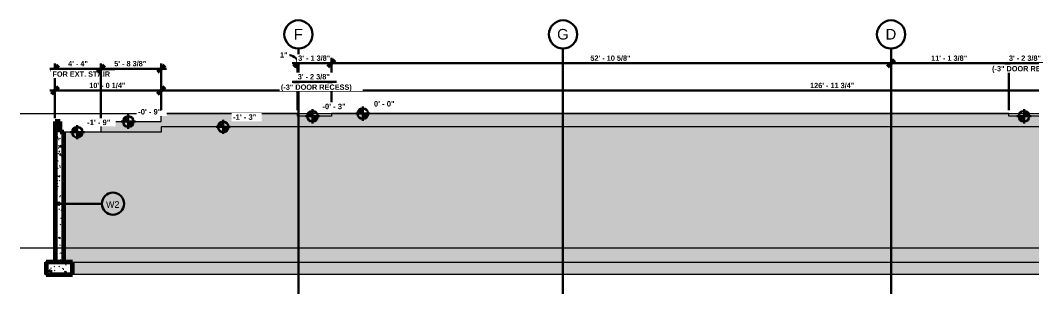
# Model space of a CAD drawing. Header units: inches. Extents: x -3929 to 6224, y -260 to 143.
# Drawn here: x 3896 to 5043, y -204 to 106 of the extents above; entities that cross this region are included whole.
import ezdxf

# ---------------------------------------------------------------- set-up
doc = ezdxf.new("R2010")
doc.units = ezdxf.units.IN
doc.header["$MEASUREMENT"] = 0
doc.linetypes.add('Grid Line 1_2_', pattern=[0.875, 0.5, -0.125, 0.125, -0.125])
for name, color, linetype, lineweight in [('A-ANNO-DIMS', 211, 'Continuous', 9), ('A-ANNO-DIMS-64', 211, 'Continuous', 9), ('A-FLOR-LEVL', 51, 'Continuous', 9), ('A-WALL-IDEN', 211, 'Continuous', 30), ('A-WALL-PATT', 111, 'Continuous', 60), ('G-ANNO-DIMS', 111, 'Continuous', 9), ('S-FNDN', 32, 'Continuous', 18), ('S-GRID', 1, 'Continuous', 9), ('S-GRID-IDEN', 1, 'Continuous', 30)]:
    doc.layers.add(name, color=color, linetype=linetype, lineweight=lineweight)
doc.styles.add('Arial', font='arial.ttf', dxfattribs={"height": 12})
doc.styles.add('Arial_B', font='arialbd.ttf', dxfattribs={"height": 6.190476})
doc.styles.add('Century Gothic', font='', dxfattribs={"height": 7.559055})
doc.styles.add('Century Gothic_B', font='', dxfattribs={"height": 6})
doc.styles.get('Century Gothic').set_extended_font_data('Century Gothic')
doc.styles.get('Century Gothic_B').set_extended_font_data('Century Gothic', bold=True)
doc.dimstyles.new('OD__1_16__Tol__', dxfattribs={"dimscale": 12, "dimtxt": 6.26501, "dimasz": 0.666667, "dimexe": 0.5, "dimexo": 0.333333, "dimgap": 0.083333, "dimtad": 1, "dimdec": 4, "dimrnd": 0.0625, "dimzin": 3, "dimdsep": 46, "dimlunit": 4, "dimtxsty": 'Century Gothic_B', "dimblk1": 'OBLIQUE', "dimblk2": 'OBLIQUE', "dimsah": 1, "dimcen": 0.09, "dimdle": 0.5, "dimazin": 0, "dimtfac": 1, "dimtdec": 4, "dimtix": 1, "dimtmove": 0, "dimatfit": 3, "dimfxl": 1, "dimtvp": 1, "dimtfill": 1, "dimfrac": 2, "dimtolj": 1, "dimtzin": 0, "dimlwd": 30, "dimlwe": 30, "dimarcsym": 2})
doc.dimstyles.new('OD__1_16__Tol___1', dxfattribs={"dimscale": 12, "dimtxt": 6.26501, "dimasz": 0.666667, "dimexe": 0.5, "dimexo": 0.333333, "dimgap": 0.083333, "dimtad": 1, "dimdec": 4, "dimrnd": 0.0625, "dimzin": 3, "dimdsep": 46, "dimlunit": 4, "dimtxsty": 'Century Gothic_B', "dimblk1": 'OBLIQUE', "dimblk2": 'OBLIQUE', "dimsah": 1, "dimcen": 0.09, "dimdle": 0.5, "dimazin": 0, "dimtfac": 1, "dimtdec": 4, "dimtix": 1, "dimtmove": 1, "dimatfit": 3, "dimfxl": 1, "dimtvp": 1, "dimtfill": 1, "dimfrac": 2, "dimtolj": 1, "dimtzin": 0, "dimlwd": 30, "dimlwe": 30, "dimarcsym": 2})
doc.dimstyles.new('OD__1_4__Tol__', dxfattribs={"dimscale": 12, "dimtxt": 6.26501, "dimasz": 0.666667, "dimexe": 0.5, "dimexo": 0.333333, "dimgap": 0.083333, "dimtad": 1, "dimrnd": 0.25, "dimzin": 1, "dimdsep": 46, "dimlunit": 4, "dimtxsty": 'Century Gothic_B', "dimblk1": 'OBLIQUE', "dimblk2": 'OBLIQUE', "dimsah": 1, "dimcen": 0.09, "dimdle": 0.5, "dimazin": 0, "dimtfac": 1, "dimtdec": 4, "dimtix": 1, "dimtmove": 0, "dimatfit": 3, "dimfxl": 1, "dimtvp": 1, "dimtfill": 1, "dimfrac": 2, "dimtolj": 1, "dimtzin": 0, "dimlwd": 30, "dimlwe": 30, "dimarcsym": 2})
pattern_1 = [(50, (5141.97, 0), (18.36206, -1.60683), [1.92, -21.12]), (355, (5141.97, 0), (-3.55226, 19.25587), [1.536, -16.896]), (100.451, (5143.5, -0.134), (14.8102, 17.64929), [1.632, -17.949]), (46.184, (5141.97, 5.12), (27.32125, -4.2376), [2.88, -31.68]), (96.636, (5144.246, 4.767), (23.92754, 24.93717), [2.448, -26.924]), (351.184, (5141.97, 5.12), (23.92765, 24.9374), [2.304, -25.344]), (21, (5144.53, 3.84), (15.28081, -10.30746), [1.92, -21.12]), (326, (5144.53, 3.84), (6.22856, 18.56374), [1.536, -16.896]), (71.451, (5145.803, 2.981), (21.50985, 8.25628), [1.632, -17.949]), (37.5, (5141.9695, 0), (0.311095, 8.522537), [0.845, -15.846, 0.845, -16.307, -16.96]), (37.5, (5141.9695, 0), (0.311095, 8.522537), [-33.843, 0.845, -16.115]), (7.5, (5141.9695, 0), (6.734636, 10.09743), [0.845, -8.934, 0.845, -15.462, -6.464]), (7.5, (5141.9695, 0), (6.734636, 10.09743), [-26.086, 0.845, -5.619]), (327.5, (5136.2615, 0), (13.666107, -0.577186), [0.845, -5.555, 0.845, -19.123, -26.496]), (327.5, (5136.2615, 0), (13.666107, -0.577186), [-26.368, 0.845, -25.651]), (317.5, (5133.701, 0), (14.92985, 2.56286), [0.845, -7.475, 0.845, -12.416, -18.816]), (317.5, (5133.701, 0), (14.92985, 2.56286), [-21.581, 0.845, -17.971])]

# ---------------------------------------------------------------- blocks, each defined once
blk = doc.blocks.new('Grid - Grid Head - Circle-1738874-ELEVATION - NORTH FOUNDATION WALL')
at = {"layer": 'S-GRID-IDEN'}
for start, end in [(0, 180), (180, 360)]:
    blk.add_arc((11847.2, 89.7), 16, start, end, dxfattribs=at)
blk = doc.blocks.new('DIMBLOCK65-ELEVATION - NORTH FOUNDATION WALL')
at = {"layer": 'A-ANNO-DIMS-64', "lineweight": 30}
for p, q in [((3929, 26.2), (4055.4, 26.2)), ((3935, -5), (3935, 32.2)), ((3935, 26.2), (3935, -5)), ((4055.4, 4), (4055.4, 32.2)), ((4055.4, 26.2), (4055.4, 4))]:
    blk.add_line(p, q, dxfattribs=at)
at = {"layer": 'A-ANNO-DIMS-64', "lineweight": 50}
for p, q in [((3935, 26.2), (3931, 22.2)), ((3935, 26.2), (3939, 30.2)), ((4055.4, 26.2), (4051.4, 22.2)), ((4055.4, 26.2), (4059.4, 30.2))]:
    blk.add_line(p, q, dxfattribs=at)
at = {"layer": 'A-ANNO-DIMS-64', "color": 0, "lineweight": 30, "insert": (3973.9, 34.9), "char_height": 6, "width": 51.194, "attachment_point": 1, "line_spacing_factor": 0.984502, "style": 'Century Gothic_B', "bg_fill": 3, "box_fill_scale": 1.25, "bg_fill_color": 256, "bg_fill_true_color": 13158600, "bg_fill_transparency": 0}
blk.add_mtext('10\' - 0 1/4"', dxfattribs=at)
blk = doc.blocks.new('_Oblique')
at = {"color": 0, "linetype": 'ByBlock', "lineweight": -2}
blk.add_line((-0.5, -0.5), (0.5, 0.5), dxfattribs=at)
blk = doc.blocks.new('DIMBLOCK66-ELEVATION - NORTH FOUNDATION WALL')
at = {"layer": 'A-ANNO-DIMS-64', "lineweight": 50}
for p, q in [((4055.4, 26.2), (4051.4, 22.2)), ((4055.4, 26.2), (4059.4, 30.2)), ((5579, 26.2), (5575, 22.2)), ((5579, 26.2), (5583, 30.2))]:
    blk.add_line(p, q, dxfattribs=at)
at = {"layer": 'A-ANNO-DIMS-64', "lineweight": 30}
for p, q in [((4055.4, 4), (4055.4, 32.2)), ((4055.4, 26.2), (5579, 26.2)), ((4055.4, 26.2), (4055.4, 4)), ((5579, 27.8), (5579, 20.2)), ((5579, 26.2), (5579, 27.8))]:
    blk.add_line(p, q, dxfattribs=at)
at = {"layer": 'A-ANNO-DIMS-64', "color": 0, "lineweight": 30, "insert": (4791.2, 34.9), "char_height": 6, "width": 62.411, "attachment_point": 1, "line_spacing_factor": 0.984502, "style": 'Century Gothic_B', "bg_fill": 3, "box_fill_scale": 1.25, "bg_fill_color": 256, "bg_fill_true_color": 13158600, "bg_fill_transparency": 0}
blk.add_mtext('126\' - 11 3/4"', dxfattribs=at)
blk = doc.blocks.new('Spot Elevations - Spot Elevation - Target Filled-1738873-ELEVATION - NORTH FOUNDATION WALL')
at = {"layer": 'G-ANNO-DIMS'}
h = blk.add_hatch(color=256, dxfattribs=at)
edge = h.paths.add_edge_path(flags=0)
edge.add_line((11517.5, 0), (11511.5, 0))
edge.add_arc((11517.5, 0), 6, 180, 270)
edge.add_line((11517.5, -6), (11517.5, 0))
h = blk.add_hatch(color=256, dxfattribs=at)
edge = h.paths.add_edge_path(flags=0)
edge.add_line((11517.5, 0), (11523.5, 0))
edge.add_arc((11517.5, 0), 6, 0, 90)
edge.add_line((11517.5, 6), (11517.5, 0))
at = {"layer": 'G-ANNO-DIMS', "lineweight": 30}
for p, q in [((11517.5, -8), (11517.5, 8)), ((11517.5, 0), (11517.5, 6)), ((11525.5, 0), (11509.5, 0)), ((11511.5, 0), (11517.5, 0)), ((11523.5, 0), (11517.5, 0)), ((11517.5, 0), (11517.5, -6))]:
    blk.add_line(p, q, dxfattribs=at)
blk.add_circle((11517.5, 0), 6, dxfattribs=at)
for start, end in [(0, 90), (180, 270)]:
    blk.add_arc((11517.5, 0), 6, start, end, dxfattribs=at)
blk = doc.blocks.new('Wall Type - Familia4-287244-ELEVATION - NORTH FOUNDATION WALL')
at = {"layer": 'A-WALL-IDEN'}
blk.add_circle((12032.6, -84), 12.6, dxfattribs=at)
blk = doc.blocks.new('DIMBLOCK70-ELEVATION - NORTH FOUNDATION WALL')
at = {"layer": 'A-ANNO-DIMS-64', "lineweight": 30}
for p, q in [((4210, 4), (4210, 63.1)), ((4211, 58.7), (4211, 51.1)), ((4211, 57.1), (4211, 58.7)), ((4204, 57.1), (4211, 57.1)), ((4210, 57.1), (4210, 4))]:
    blk.add_line(p, q, dxfattribs=at)
at = {"layer": 'A-ANNO-DIMS-64', "lineweight": 50}
for p, q in [((4210, 57.1), (4214, 61.1)), ((4211, 57.1), (4215, 61.1)), ((4210, 57.1), (4206, 53.1)), ((4211, 57.1), (4207, 53.1))]:
    blk.add_line(p, q, dxfattribs=at)
at = {"layer": 'A-ANNO-DIMS-64', "lineweight": 30}
blk.add_ellipse((4197.8, 57.1), major_axis=(12.7, 0), ratio=0.759323, start_param=0, end_param=1.570796, dxfattribs=at)
at = {"layer": 'A-ANNO-DIMS-64', "color": 0, "lineweight": 30, "insert": (4190.2, 69.5), "char_height": 6, "width": 9.189, "attachment_point": 1, "line_spacing_factor": 0.984502, "style": 'Century Gothic_B', "bg_fill": 3, "box_fill_scale": 1.25, "bg_fill_color": 256, "bg_fill_true_color": 13158600, "bg_fill_transparency": 0}
blk.add_mtext('1"', dxfattribs=at)
blk = doc.blocks.new('DIMBLOCK71-ELEVATION - NORTH FOUNDATION WALL')
at = {"layer": 'A-ANNO-DIMS-64', "lineweight": 50}
for p, q in [((4211, 57.1), (4215, 61.1)), ((4248.4, 57.1), (4252.4, 61.1)), ((4211, 57.1), (4207, 53.1)), ((4248.4, 57.1), (4244.4, 53.1))]:
    blk.add_line(p, q, dxfattribs=at)
at = {"layer": 'A-ANNO-DIMS-64', "lineweight": 30}
for p, q in [((4211, 58.7), (4211, 51.1)), ((4211, 57.1), (4211, 58.7)), ((4248.4, 4), (4248.4, 63.1)), ((4211, 57.1), (4248.4, 57.1)), ((4248.4, 57.1), (4248.4, 4))]:
    blk.add_line(p, q, dxfattribs=at)
at = {"layer": 'A-ANNO-DIMS-64', "color": 0, "lineweight": 30, "insert": (4210.8, 65.8), "char_height": 6, "width": 45.585, "attachment_point": 1, "line_spacing_factor": 0.984502, "style": 'Century Gothic_B', "bg_fill": 3, "box_fill_scale": 1.25, "bg_fill_color": 256, "bg_fill_true_color": 13158600, "bg_fill_transparency": 0}
blk.add_mtext('3\' - 1 3/8"', dxfattribs=at)
blk = doc.blocks.new('DIMBLOCK72-ELEVATION - NORTH FOUNDATION WALL')
at = {"layer": 'A-ANNO-DIMS-64', "lineweight": 30}
for p, q in [((4248.4, 4), (4248.4, 63.1)), ((4883, 58.7), (4883, 51.1)), ((4883, 57.1), (4883, 58.7)), ((4248.4, 57.1), (4883, 57.1)), ((4248.4, 57.1), (4248.4, 4))]:
    blk.add_line(p, q, dxfattribs=at)
at = {"layer": 'A-ANNO-DIMS-64', "lineweight": 50}
for p, q in [((4248.4, 57.1), (4252.4, 61.1)), ((4883, 57.1), (4887, 61.1)), ((4248.4, 57.1), (4244.4, 53.1)), ((4883, 57.1), (4879, 53.1))]:
    blk.add_line(p, q, dxfattribs=at)
at = {"layer": 'A-ANNO-DIMS-64', "color": 0, "lineweight": 30, "insert": (4542.1, 65.8), "char_height": 6, "width": 56.803, "attachment_point": 1, "line_spacing_factor": 0.984502, "style": 'Century Gothic_B', "bg_fill": 3, "box_fill_scale": 1.25, "bg_fill_color": 256, "bg_fill_true_color": 13158600, "bg_fill_transparency": 0}
blk.add_mtext('52\' - 10 5/8"', dxfattribs=at)
blk = doc.blocks.new('DIMBLOCK73-ELEVATION - NORTH FOUNDATION WALL')
at = {"layer": 'A-ANNO-DIMS-64', "lineweight": 50}
for p, q in [((4883, 57.1), (4887, 61.1)), ((5016.4, 57.1), (5020.4, 61.1)), ((4883, 57.1), (4879, 53.1)), ((5016.4, 57.1), (5012.4, 53.1))]:
    blk.add_line(p, q, dxfattribs=at)
at = {"layer": 'A-ANNO-DIMS-64', "lineweight": 30}
for p, q in [((4883, 58.7), (4883, 51.1)), ((4883, 57.1), (4883, 58.7)), ((5016.4, 4), (5016.4, 63.1)), ((4883, 57.1), (5016.4, 57.1)), ((5016.4, 57.1), (5016.4, 4))]:
    blk.add_line(p, q, dxfattribs=at)
at = {"layer": 'A-ANNO-DIMS-64', "color": 0, "lineweight": 30, "insert": (4928.4, 65.8), "char_height": 6, "width": 51.194, "attachment_point": 1, "line_spacing_factor": 0.984502, "style": 'Century Gothic_B', "bg_fill": 3, "box_fill_scale": 1.25, "bg_fill_color": 256, "bg_fill_true_color": 13158600, "bg_fill_transparency": 0}
blk.add_mtext('11\' - 1 3/8"', dxfattribs=at)
blk = doc.blocks.new('DIMBLOCK74-ELEVATION - NORTH FOUNDATION WALL')
at = {"layer": 'A-ANNO-DIMS-64', "lineweight": 30}
for p, q in [((5016.4, 4), (5016.4, 63.1)), ((5054.8, 4), (5054.8, 63.1)), ((5016.4, 57.1), (5054.8, 57.1)), ((5016.4, 57.1), (5016.4, 4)), ((5054.8, 57.1), (5054.8, 4))]:
    blk.add_line(p, q, dxfattribs=at)
at = {"layer": 'A-ANNO-DIMS-64', "lineweight": 50}
for p, q in [((5016.4, 57.1), (5020.4, 61.1)), ((5054.8, 57.1), (5058.8, 61.1)), ((5016.4, 57.1), (5012.4, 53.1)), ((5054.8, 57.1), (5050.8, 53.1))]:
    blk.add_line(p, q, dxfattribs=at)
at = {"layer": 'A-ANNO-DIMS-64', "color": 0, "lineweight": 30, "insert": (4997.6, 53.9), "char_height": 6, "width": 91.29, "attachment_point": 1, "line_spacing_factor": 0.984502, "style": 'Century Gothic_B', "bg_fill": 3, "box_fill_scale": 1.25, "bg_fill_color": 256, "bg_fill_true_color": 13158600, "bg_fill_transparency": 0}
blk.add_mtext('(-3" DOOR RECESS)', dxfattribs=at)
at = {"layer": 'A-ANNO-DIMS-64', "color": 0, "lineweight": 30, "insert": (5016.7, 65.8), "char_height": 6, "width": 45.585, "attachment_point": 1, "line_spacing_factor": 0.984502, "style": 'Century Gothic_B', "bg_fill": 3, "box_fill_scale": 1.25, "bg_fill_color": 256, "bg_fill_true_color": 13158600, "bg_fill_transparency": 0}
blk.add_mtext('3\' - 2 3/8"', dxfattribs=at)
blk = doc.blocks.new('DIMBLOCK78-ELEVATION - NORTH FOUNDATION WALL')
at = {"layer": 'A-ANNO-DIMS-64', "lineweight": 30}
for p, q in [((3929, 50.9), (3987, 50.9)), ((3935, -5), (3935, 56.9)), ((3935, 50.9), (3935, -5)), ((3987, -5), (3987, 56.9)), ((3987, 50.9), (3987, -5))]:
    blk.add_line(p, q, dxfattribs=at)
at = {"layer": 'A-ANNO-DIMS-64', "lineweight": 50}
for p, q in [((3935, 50.9), (3931, 46.9)), ((3935, 50.9), (3939, 54.9)), ((3987, 50.9), (3983, 46.9)), ((3987, 50.9), (3991, 54.9))]:
    blk.add_line(p, q, dxfattribs=at)
at = {"layer": 'A-ANNO-DIMS-64', "color": 0, "lineweight": 30, "insert": (3932.1, 47.8), "char_height": 6, "width": 69.452, "attachment_point": 1, "line_spacing_factor": 0.984502, "style": 'Century Gothic_B', "bg_fill": 3, "box_fill_scale": 1.25, "bg_fill_color": 256, "bg_fill_true_color": 13158600, "bg_fill_transparency": 0}
blk.add_mtext('FOR EXT. STAIR', dxfattribs=at)
at = {"layer": 'A-ANNO-DIMS-64', "color": 0, "lineweight": 30, "insert": (3949.9, 59.6), "char_height": 6, "width": 26.85, "attachment_point": 1, "line_spacing_factor": 0.984502, "style": 'Century Gothic_B', "bg_fill": 3, "box_fill_scale": 1.25, "bg_fill_color": 256, "bg_fill_true_color": 13158600, "bg_fill_transparency": 0}
blk.add_mtext('4\' - 4"', dxfattribs=at)
blk = doc.blocks.new('DIMBLOCK79-ELEVATION - NORTH FOUNDATION WALL')
at = {"layer": 'A-ANNO-DIMS-64', "lineweight": 50}
for p, q in [((3987, 50.9), (3983, 46.9)), ((3987, 50.9), (3991, 54.9)), ((4055.4, 50.9), (4051.4, 46.9)), ((4055.4, 50.9), (4059.4, 54.9))]:
    blk.add_line(p, q, dxfattribs=at)
at = {"layer": 'A-ANNO-DIMS-64', "lineweight": 30}
for p, q in [((3987, -5), (3987, 56.9)), ((3987, 50.9), (4061.4, 50.9)), ((3987, 50.9), (3987, -5)), ((4055.4, 4), (4055.4, 56.9)), ((4055.4, 50.9), (4055.4, 4))]:
    blk.add_line(p, q, dxfattribs=at)
at = {"layer": 'A-ANNO-DIMS-64', "color": 0, "lineweight": 30, "insert": (4002.2, 59.6), "char_height": 6, "width": 45.585, "attachment_point": 1, "line_spacing_factor": 0.984502, "style": 'Century Gothic_B', "bg_fill": 3, "box_fill_scale": 1.25, "bg_fill_color": 256, "bg_fill_true_color": 13158600, "bg_fill_transparency": 0}
blk.add_mtext('5\' - 8 3/8"', dxfattribs=at)
blk = doc.blocks.new('DIMBLOCK80-ELEVATION - NORTH FOUNDATION WALL')
at = {"layer": 'A-ANNO-DIMS-64', "lineweight": 30}
for p, q in [((4204, 36.1), (4254.4, 36.1)), ((4210, 4), (4210, 42.1)), ((4210, 36.1), (4210, 4)), ((4248.4, 4), (4248.4, 42.1)), ((4248.4, 36.1), (4248.4, 4))]:
    blk.add_line(p, q, dxfattribs=at)
at = {"layer": 'A-ANNO-DIMS-64', "lineweight": 50}
for p, q in [((4210, 36.1), (4206, 32.1)), ((4210, 36.1), (4214, 40.1)), ((4248.4, 36.1), (4244.4, 32.1)), ((4248.4, 36.1), (4252.4, 40.1))]:
    blk.add_line(p, q, dxfattribs=at)
at = {"layer": 'A-ANNO-DIMS-64', "color": 0, "lineweight": 30, "insert": (4191.2, 33), "char_height": 6, "width": 91.29, "attachment_point": 1, "line_spacing_factor": 0.984502, "style": 'Century Gothic_B', "bg_fill": 3, "box_fill_scale": 1.25, "bg_fill_color": 256, "bg_fill_true_color": 13158600, "bg_fill_transparency": 0}
blk.add_mtext('(-3" DOOR RECESS)', dxfattribs=at)
at = {"layer": 'A-ANNO-DIMS-64', "color": 0, "lineweight": 30, "insert": (4210.3, 44.8), "char_height": 6, "width": 45.585, "attachment_point": 1, "line_spacing_factor": 0.984502, "style": 'Century Gothic_B', "bg_fill": 3, "box_fill_scale": 1.25, "bg_fill_color": 256, "bg_fill_true_color": 13158600, "bg_fill_transparency": 0}
blk.add_mtext('3\' - 2 3/8"', dxfattribs=at)

msp = doc.modelspace()

# ---------------------------------------------------------------- hatches: boundary and pattern name
at = {"layer": 'A-WALL-IDEN'}
h = msp.add_hatch(color=256, dxfattribs=at)
edge = h.paths.add_edge_path(flags=0)
edge.add_arc((3939.30365, -101.90138), 1.25, 0, 360)
at = {"layer": 'A-WALL-PATT', "lineweight": 9}
h = msp.add_hatch(dxfattribs=at)
h.set_pattern_fill('FP_10', color=256, style=0, pattern_type=2)
h.set_pattern_definition(pattern_1)
h.paths.add_polyline_path([(3945.04586, -168), (3945.04586, -21), (3941.04586, -21), (3941.04586, -9), (3935.04586, -9), (3935.04586, -168)], flags=0)
h = msp.add_hatch(dxfattribs=at)
h.set_pattern_fill('FP_10', color=256, style=0, pattern_type=2)
h.set_pattern_definition(pattern_1)
h.paths.add_polyline_path([(5588.04586, -168), (5588.04586, -15), (5484.04586, -15), (5484.04586, -168), (5522.84586, -168), (5510.84586, -156), (5558.84586, -156), (5546.84586, -168), (5573.04586, -168)], flags=0)
h.paths.add_polyline_path([(3945.04586, -168), (5476.04586, -168), (5476.04586, -15), (4055.41637, -15), (4055.41637, -21), (3945.04586, -21)], flags=0)
at = {"layer": 'S-FNDN'}
h = msp.add_hatch(color=256, dxfattribs=at)
h.paths.add_polyline_path([(3987.04586, -21), (4055.41637, -21), (4055.41637, -15), (5476.04586, -15), (5476.04586, 0), (5443.04586, 0), (5443.04586, -3), (5209.04586, -3), (5209.04586, 0), (5054.84586, 0), (5054.84586, -3), (5016.44586, -3), (5016.44586, 0), (4248.44586, 0), (4248.44586, -3), (4210.04586, -3), (4210.04586, 0), (4055.41637, 0), (4055.41637, -9), (3987.04586, -9), (3987.04586, -19.25037)], flags=0)
h.paths.add_polyline_path([(5484.04586, -15), (5588.04586, -15), (5588.04586, 0), (5484.04586, 0), (5484.04586, -12.81666)], flags=0)
at = {"layer": 'S-FNDN', "lineweight": 9}
h = msp.add_hatch(dxfattribs=at)
h.set_pattern_fill('FP_10', color=256, style=0, pattern_type=2)
h.set_pattern_definition(pattern_1)
h.paths.add_polyline_path([(3924.04586, -182), (3925.04586, -182), (3925.04586, -168), (3924.04586, -168)], flags=0)
h = msp.add_hatch(dxfattribs=at)
h.set_pattern_fill('FP_10', color=256, style=0, pattern_type=2)
h.set_pattern_definition(pattern_1)
h.paths.add_polyline_path([(3945.42682, -182), (3955.04586, -182), (3955.04586, -168), (3925.04586, -168), (3925.04586, -182), (3945.04586, -182)], flags=0)
h = msp.add_hatch(dxfattribs=at)
h.set_pattern_fill('FP_10', color=256, style=0, pattern_type=2)
h.set_pattern_definition(pattern_1)
h.paths.add_polyline_path([(5038.37254, -182), (5573.04586, -182), (5573.04586, -168), (5492.04586, -168), (5492.04586, -180), (5468.04586, -180), (5468.04586, -168), (3955.04586, -168), (3955.04586, -182), (4055.41637, -182)], flags=0)

# ---------------------------------------------------------------- linework, layer by layer
at = {"layer": 'A-FLOR-LEVL', "linetype": 'Grid Line 1_2_'}
for p, q in [((3895.61072, 0), (6204.28849, 0)), ((3895.61072, -152), (6204.28849, -152))]:
    msp.add_line(p, q, dxfattribs=at)
at = {"layer": 'A-WALL-IDEN'}
for p, q in [((3939.30365, -101.90138), (3962.08656, -101.90138)), ((3962.08656, -101.90138), (3988.12417, -101.90138))]:
    msp.add_line(p, q, dxfattribs=at)
msp.add_circle((3939.30365, -101.90138), 1.25, dxfattribs=at)
at = {"layer": 'S-FNDN'}
for p, q in [((4055.41637, -9), (4055.41637, 0)), ((4210.04586, 0), (4055.41637, 0)), ((4210.04586, -3), (4210.04586, 0)), ((5016.44586, 0), (4248.44586, 0)), ((4248.44586, 0), (4248.44586, -3)), ((5016.44586, -3), (5016.44586, 0)), ((3987.04586, -9), (4055.41637, -9)), ((3987.04586, -9), (3987.04586, -21)), ((4248.44586, -3), (4210.04586, -3)), ((5054.84586, -3), (5016.44586, -3)), ((4055.41637, -21), (3945.04586, -21)), ((4055.41637, -15), (4055.41637, -21)), ((5476.04586, -15), (4055.41637, -15))]:
    msp.add_line(p, q, dxfattribs=at)
at = {"layer": 'S-FNDN', "lineweight": 60}
for p, q in [((3935.04586, -9), (3935.04586, -168)), ((3941.04586, -9), (3935.04586, -9)), ((3941.04586, -21), (3941.04586, -9)), ((3945.04586, -21), (3941.04586, -21)), ((3945.04586, -168), (3945.04586, -21)), ((3955.04586, -168), (3925.04586, -168)), ((3925.04586, -168), (3925.04586, -182)), ((3955.04586, -182), (3955.04586, -168)), ((3925.04586, -182), (3955.04586, -182))]:
    msp.add_line(p, q, dxfattribs=at)
at = {"layer": 'S-FNDN', "color": 253}
for p, q in [((3924.04586, -168), (3924.04586, -182)), ((3925.04586, -168), (3924.04586, -168)), ((3955.04586, -168), (5468.04586, -168)), ((3924.04586, -182), (3925.04586, -182)), ((5573.04586, -182), (3955.04586, -182))]:
    msp.add_line(p, q, dxfattribs=at)
at = {"layer": 'S-GRID', "linetype": 'Grid Line 1_2_', "lineweight": 30}
for p, q in [((4211.04586, -203.76101), (4211.04586, 73.68081)), ((4511.04586, -203.76101), (4511.04586, 73.68081)), ((4883.04586, -203.76101), (4883.04586, 73.68081))]:
    msp.add_line(p, q, dxfattribs=at)

# ---------------------------------------------------------------- block references
at = {"layer": 'A-WALL-IDEN'}
msp.add_blockref('Wall Type - Familia4-287244-ELEVATION - NORTH FOUNDATION WALL', (-8031.86838, -17.90138), dxfattribs=at)
at = {"layer": 'G-ANNO-DIMS', "lineweight": 30, "extrusion": (0, 0, -1), "rotation": 180}
msp.add_blockref('Spot Elevations - Spot Elevation - Target Filled-1738873-ELEVATION - NORTH FOUNDATION WALL', (7391.69482, -15), dxfattribs=at)
at = {"layer": 'S-GRID-IDEN'}
for p in [(-7636.14353, 0), (-7336.14353, 0), (-6964.14353, 0)]:
    msp.add_blockref('Grid - Grid Head - Circle-1738874-ELEVATION - NORTH FOUNDATION WALL', p, dxfattribs=at)

# ---------------------------------------------------------------- texts
at = {"layer": 'A-WALL-IDEN', "lineweight": 9, "insert": (3992.91874, -99.02176), "char_height": 7.559055, "width": 19.19, "attachment_point": 1, "style": 'Century Gothic'}
msp.add_mtext('W2', dxfattribs=at)
at = {"layer": 'S-GRID-IDEN', "lineweight": 9, "char_height": 12, "attachment_point": 1, "style": 'Arial'}
for s, insert, width in [('F', (4205.78924, 95.87277), 12.524), ('G', (4504.37822, 95.87277), 15.958), ('D', (4876.86956, 95.87277), 14.746)]:
    msp.add_mtext(s, dxfattribs=dict(at, insert=insert, width=width))

# ---------------------------------------------------------------- next in the draw order: dimensions: what is measured, and where the dimension line sits
at = {"layer": 'A-ANNO-DIMS', "lineweight": 30}
dim = msp.add_linear_dim(base=(4055.41637, 26.19048), p1=(3935.04586, -9), p2=(4055.41637, 0), dimstyle='OD__1_4__Tol__', override={"dimpost": '<>', "dimfxl": 120.706498}, dxfattribs=at)
dim.commit()
dim.dimension.update_dxf_attribs({"geometry": 'DIMBLOCK65-ELEVATION - NORTH FOUNDATION WALL', "text_midpoint": (3995.23112, 30.81047)})

# ---------------------------------------------------------------- next in the draw order: block references
at = {"layer": 'G-ANNO-DIMS', "lineweight": 30, "extrusion": (0, 0, -1), "rotation": 180}
for p in [(7499.34294, -9), (7557.15791, -21)]:
    msp.add_blockref('Spot Elevations - Spot Elevation - Target Filled-1738873-ELEVATION - NORTH FOUNDATION WALL', p, dxfattribs=at)

# ---------------------------------------------------------------- next in the draw order: dimensions: what is measured, and where the dimension line sits
at = {"layer": 'A-ANNO-DIMS', "lineweight": 30}
dim = msp.add_linear_dim(base=(5579.04586, 26.19048), p1=(4055.41637, 0), p2=(5579.04586, 31.84733), dimstyle='OD__1_4__Tol__', override={"dimpost": '<>', "dimfxl": 1523.962299}, dxfattribs=at)
dim.commit()
dim.dimension.update_dxf_attribs({"geometry": 'DIMBLOCK66-ELEVATION - NORTH FOUNDATION WALL', "text_midpoint": (4817.23112, 30.81047)})

# ---------------------------------------------------------------- next in the draw order: texts
at = {"layer": 'G-ANNO-DIMS', "char_height": 6.190476, "width": 30.7053085, "attachment_point": 1, "line_spacing_factor": 0.941778, "style": 'Arial_B', "bg_fill": 3, "box_fill_scale": 1.25, "bg_fill_color": 256, "bg_fill_true_color": 13158600, "bg_fill_transparency": 0}
for s, insert in [('-0\' - 9"', (4029.32904, 5.23099)), ('-1\' - 3"', (4136.97716, -0.76901)), ('-1\' - 9"', (3971.51407, -6.76901))]:
    msp.add_mtext(s, dxfattribs=dict(at, insert=insert))

# ---------------------------------------------------------------- next in the draw order: dimensions: what is measured, and where the dimension line sits
at = {"layer": 'A-ANNO-DIMS', "lineweight": 30}
dim = msp.add_linear_dim(base=(4211.04586, 57.08077), p1=(4210.04586, 0), p2=(4211.04586, 62.73763), dimstyle='OD__1_16__Tol___1', override={"dimpost": '<>', "dimfxl": 62.745596}, dxfattribs=at)
dim.commit()
dim.dimension.update_dxf_attribs({"geometry": 'DIMBLOCK70-ELEVATION - NORTH FOUNDATION WALL', "text_midpoint": (4194.77552, 65.49788), "dimtype": 160})

# ---------------------------------------------------------------- next in the draw order: dimensions: what is measured, and where the dimension line sits
dim = msp.add_linear_dim(base=(3987.04586, 50.94996), p1=(3935.04586, -9), p2=(3987.04586, -9), text='<>\\XFOR EXT. STAIR', dimstyle='OD__1_16__Tol__', override={"dimpost": '<>', "dimfxl": 52}, dxfattribs=at)
dim.commit()
dim.dimension.update_dxf_attribs({"geometry": 'DIMBLOCK78-ELEVATION - NORTH FOUNDATION WALL', "text_midpoint": (3961.04586, 50.94996)})
dim = msp.add_linear_dim(base=(4248.44586, 57.08077), p1=(4211.04586, 62.73763), p2=(4248.44586, 0), dimstyle='OD__1_16__Tol__', override={"dimpost": '<>', "dimfxl": 73.039509}, dxfattribs=at)
dim.commit()
dim.dimension.update_dxf_attribs({"geometry": 'DIMBLOCK71-ELEVATION - NORTH FOUNDATION WALL', "text_midpoint": (4229.74586, 61.70076)})

# ---------------------------------------------------------------- next in the draw order: dimensions: what is measured, and where the dimension line sits
for base, p1, p2, override, picture, middle in [((4055.41637, 50.94996), (3987.04586, -9), (4055.41637, 0), {"dimpost": '<>', "dimfxl": 68.960322}, 'DIMBLOCK79-ELEVATION - NORTH FOUNDATION WALL', (4021.23112, 55.56994)), ((4883.04586, 57.08077), (4248.44586, 0), (4883.04586, 62.73763), {"dimpost": '<>', "dimfxl": 637.693633}, 'DIMBLOCK72-ELEVATION - NORTH FOUNDATION WALL', (4565.74586, 61.70076))]:
    dim = msp.add_linear_dim(base=base, p1=p1, p2=p2, dimstyle='OD__1_16__Tol__', override=override, dxfattribs=at)
    dim.commit()
    dim.dimension.update_dxf_attribs({"geometry": picture, "text_midpoint": middle})

# ---------------------------------------------------------------- next in the draw order: dimensions: what is measured, and where the dimension line sits
dim = msp.add_linear_dim(base=(5016.44586, 57.08077), p1=(4883.04586, 62.73763), p2=(5016.44586, 0), dimstyle='OD__1_16__Tol__', override={"dimpost": '<>', "dimfxl": 147.416315}, dxfattribs=at)
dim.commit()
dim.dimension.update_dxf_attribs({"geometry": 'DIMBLOCK73-ELEVATION - NORTH FOUNDATION WALL', "text_midpoint": (4949.74586, 61.70076)})
dim = msp.add_linear_dim(base=(4248.44586, 36.13629), p1=(4210.04586, 0), p2=(4248.44586, 0), text='<>\\X(-3" DOOR RECESS)', dimstyle='OD__1_16__Tol__', override={"dimpost": '<>', "dimfxl": 38.4}, dxfattribs=at)
dim.commit()
dim.dimension.update_dxf_attribs({"geometry": 'DIMBLOCK80-ELEVATION - NORTH FOUNDATION WALL', "text_midpoint": (4229.24586, 36.13629)})

# ---------------------------------------------------------------- next in the draw order: block references
at = {"layer": 'G-ANNO-DIMS', "lineweight": 30, "extrusion": (0, 0, -1), "rotation": 180}
msp.add_blockref('Spot Elevations - Spot Elevation - Target Filled-1738873-ELEVATION - NORTH FOUNDATION WALL', (7290.41937, -3), dxfattribs=at)

# ---------------------------------------------------------------- next in the draw order: dimensions: what is measured, and where the dimension line sits
at = {"layer": 'A-ANNO-DIMS', "lineweight": 30}
dim = msp.add_linear_dim(base=(5054.84586, 57.08077), p1=(5016.44586, 0), p2=(5054.84586, 0), text='<>\\X(-3" DOOR RECESS)', dimstyle='OD__1_16__Tol__', override={"dimpost": '<>', "dimfxl": 38.4}, dxfattribs=at)
dim.commit()
dim.dimension.update_dxf_attribs({"geometry": 'DIMBLOCK74-ELEVATION - NORTH FOUNDATION WALL', "text_midpoint": (5035.64586, 57.08077)})

# ---------------------------------------------------------------- next in the draw order: block references
at = {"layer": 'G-ANNO-DIMS', "lineweight": 30}
msp.add_blockref('Spot Elevations - Spot Elevation - Target Filled-1738873-ELEVATION - NORTH FOUNDATION WALL', (-6483.70774, -3), dxfattribs=at)

# ---------------------------------------------------------------- next in the draw order: texts
at = {"layer": 'G-ANNO-DIMS', "insert": (4238.25262, 11.23099), "char_height": 6.190476, "width": 30.7053085, "attachment_point": 1, "line_spacing_factor": 0.941778, "style": 'Arial_B', "bg_fill": 3, "box_fill_scale": 1.25, "bg_fill_color": 256, "bg_fill_true_color": 13158600, "bg_fill_transparency": 0}
msp.add_mtext('-0\' - 3"', dxfattribs=at)

# ---------------------------------------------------------------- next in the draw order: block references
at = {"layer": 'G-ANNO-DIMS', "lineweight": 30, "extrusion": (0, 0, -1), "rotation": 180}
msp.add_blockref('Spot Elevations - Spot Elevation - Target Filled-1738873-ELEVATION - NORTH FOUNDATION WALL', (7233.42771, 0), dxfattribs=at)

# ---------------------------------------------------------------- next in the draw order: texts
at = {"layer": 'G-ANNO-DIMS', "insert": (4296.65221, 14.23099), "char_height": 6.190476, "width": 27.3262554, "attachment_point": 1, "line_spacing_factor": 0.941778, "style": 'Arial_B', "bg_fill": 3, "box_fill_scale": 1.25, "bg_fill_color": 256, "bg_fill_true_color": 13158600, "bg_fill_transparency": 0}
msp.add_mtext('0\' - 0"', dxfattribs=at)

doc.saveas('drawing.dxf')
